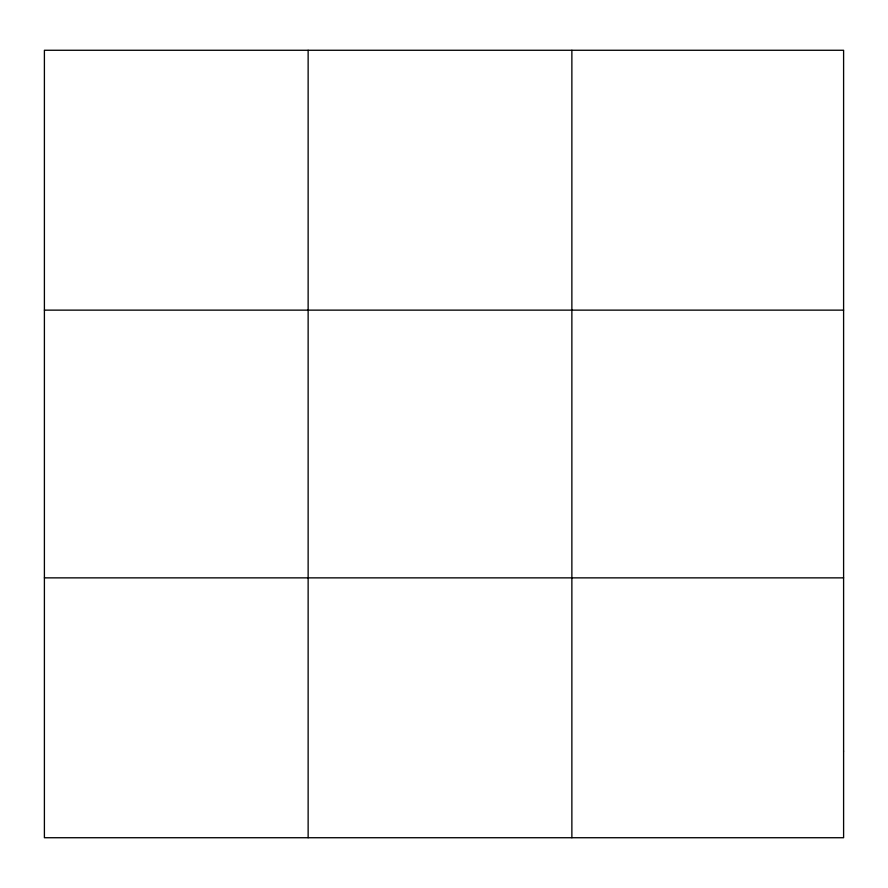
<?xml version="1.0" encoding="UTF-8"?>
<svg xmlns="http://www.w3.org/2000/svg" width="888" height="888" viewBox="0 0 888 888"><rect width="100%" height="100%" fill="white"/><g stroke="black" fill="none" stroke-linecap="round" stroke-linejoin="round"><path stroke-width="1.33" d="M308.136 50.272L308.136 837.728M571.872 50.272L571.872 837.728M44.4 310.134L843.6 310.134M44.4 577.866L843.6 577.866M843.6 751.115L843.6 837.728L44.4 837.728L44.4 50.272L843.6 50.272L843.6 751.115"/></g></svg>
